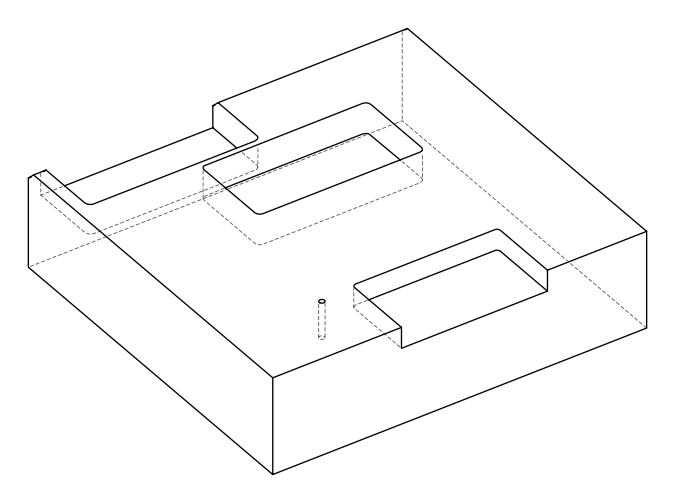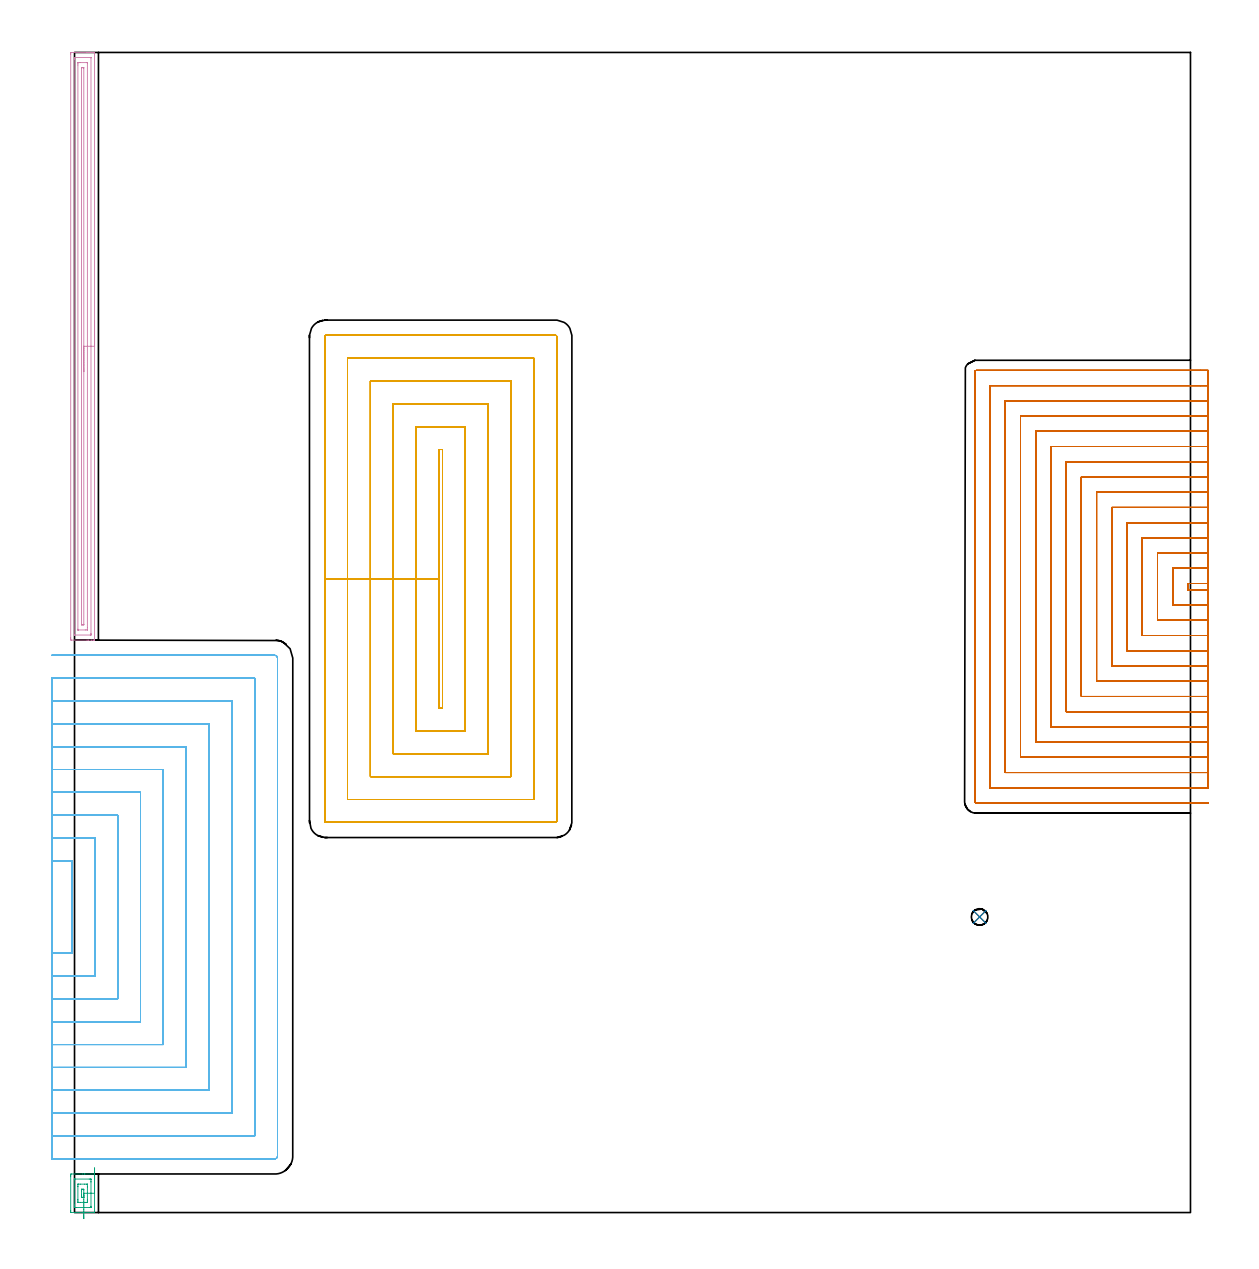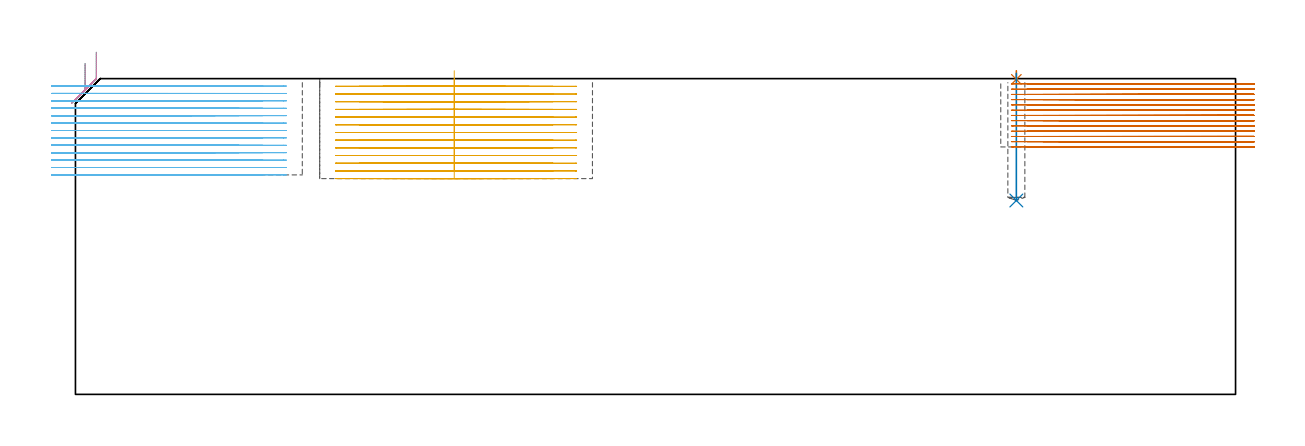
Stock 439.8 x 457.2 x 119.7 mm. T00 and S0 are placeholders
(PLAN: 7 operations, 4 tool changes, 321.8 min)
(1 SPOT_DRILL | STEP1POCKET | NXT0321_9005460120000 | 0.03 min | 1 mm3)
(2 DRILL_BLIND_HOLE_INTO_CENTER | STEP1POCKET | NXT0301_036 | 0.19 min | 1491 mm3)
(3 AREA_MILL | FG_CHAMFER_SURFACE | UGT0205_001 | 0.68 min | 921 mm3)
(4 AREA_MILL_1 | FG_CHAMFER_SURFACE_1 | UGT0205_001 | 7.6 min | 10479 mm3)
(5 MILL_RECTANGULAR_POCKET | POCKET_RECTANGULAR_STRAIGHT | NXT0201_011 | Follow Part, ap 3, ae 75% | 62.75 min | 797819 mm3)
(6 MILL_SLOT | SLOT_PARTIAL_RECTANGULAR | NXT0201_011 | Follow Part, ap 3, ae 75% | 112.37 min | 659167 mm3)
(7 MILL_SLOT_1 | SLOT_PARTIAL_RECTANGULAR_1 | NXT0201_009 | Follow Part, ap 2, ae 75% | 138.14 min | 411226 mm3)
(TOOL NXT0321_9005460120000 | NC Spot Drill, 142deg, 12mm, Carbide, Uncoated | D12 PA142 FL30 Z2)
(TOOL NXT0301_036 | Carbide Drill 6.5mm [860.1-0650-033A1-MM 2214] | D6.5 PA140 FL53 Z2)
(TOOL UGT0205_001 | Chamfer Mill 20 x 3 x 45 deg. | D20 FL50 Z2)
(TOOL NXT0201_011 | ENDMILL 12mm [2P460-1200-NA 1630] | D12 FL38 Z6)
(TOOL NXT0201_009 | ENDMILL 8mm [2P460-0800-NA 1630] | D8 FL26 Z6)
(OP 1 SPOT_DRILL)
G17 G21 G94 G90
T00 M6
G54
G17 G0 G90 X356.7 Y116.5 S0 M3
G43 Z129.7 H0
G94 G81 G98 Z119.42 F250. R122.7
G80
M5
M2
(OP 2 DRILL_BLIND_HOLE_INTO_CENTER)
G17 G21 G94 G90
T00 M6
G54
G17 G0 G90 X356.7 Y116.5 S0 M3
G43 Z129.7 H1
G94 G81 G98 Z73.5 F250. R121.7
G80
M5
M2
(OP 3 AREA_MILL)
G17 G21 G94 G90
T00 M6
G54
G17 G0 G90 X7.9 Y17.6 S1061 M3
G43 Z129.7 H0
G94 G1 Y17.562 Z128.828 F250.
Y17.448 Z127.963
Y17.259 Z127.112
Y16.997 Z126.28
Y16.663 Z125.474
Y16.26 Z124.7
Y15.792 Z123.964
Y15.26 Z123.272
Y14.671 Z122.629
Y14.028 Z122.039
Y13.336 Z121.508
Y12.6 Z121.04
Y11.826 Z120.637
Y11.02 Z120.303
Y10.188 Z120.041
Y9.336 Z119.852
Y8.472 Z119.738
Y7.6 Z119.7
Y0.07
X7.896 Y0.01 Z119.69
X7.794 Y0. Z119.592
X3.935 Z115.733
X3.2 Z114.994
X-1.166 Y0.001 Z110.63
X-1.492 Y0.01 Z110.305
X-1.498 Y0.513 Z110.302
X-1.5 Y0.853 Z110.3
Y14.14
X-1.498 Y14.687 Z110.302
X-1.491 Y15.19 Z110.305
X-1.166 Y15.2 Z110.63
X3.2 Z114.994
X3.935 Z115.733
X4.073 Z115.871
X7.795 Y15.199 Z119.593
X7.896 Y15.19 Z119.69
X7.9 Y15.13 Z119.7
Y7.6
X6.486 Z118.286
Y2.495
X6.485 Y2.285 Z118.285
X6.484 Y2.116 Z118.284
X6.481 Y2.032 Z118.281
X6.48 Y2.018 Z118.28
X6.46 Y2.01 Z118.26
X6.381 Y2.007 Z118.181
X6.099 Y2.001 Z117.899
X0.581 Z112.381
X-0.015 Y2.003 Z111.785
X-0.062 Y2.01 Z111.738
X-0.079 Y2.016 Z111.721
X-0.082 Y2.071 Z111.718
X-0.084 Y2.285 Z111.716
X-0.086 Y2.961 Z111.714
Y3.171
X-0.085 Y12.915 Z111.715
X-0.084 Y13.084 Z111.716
X-0.081 Y13.167 Z111.719
X-0.08 Y13.182 Z111.72
X-0.06 Y13.19 Z111.74
X0.019 Y13.193 Z111.819
X0.301 Y13.199 Z112.101
X5.819 Z117.619
X6.415 Y13.197 Z118.215
X6.462 Y13.19 Z118.262
X6.479 Y13.184 Z118.279
X6.481 Y13.129 Z118.281
X6.484 Y12.915 Z118.284
X6.486 Y12.239 Z118.286
Y12.029
Y7.6
X5.071 Z116.871
Y4.942
Y4.816
X5.066 Y4.057 Z116.866
X5.065 Y4.029 Z116.865
X5.054 Y4.01 Z116.854
X5. Y4.002 Z116.8
X4.946 Y4.001 Z116.746
X4.129 Y4. Z115.929
X2.383 Z114.183
X1.509 Y4.001 Z113.309
X1.454 Y4.003 Z113.254
X1.399 Y4.01 Z113.199
X1.335 Y4.023 Z113.135
X1.333 Y4.057 Z113.133
X1.33 Y4.182 Z113.13
X1.329 Y4.942 Z113.129
X1.328 Y5.07 Z113.128
Y10.258
X1.329 Y10.384 Z113.129
X1.334 Y11.143 Z113.134
X1.335 Y11.171 Z113.135
X1.346 Y11.19 Z113.146
X1.4 Y11.198 Z113.2
X1.454 Y11.199 Z113.254
X2.271 Y11.2 Z114.071
X4.017 Z115.817
X4.891 Y11.199 Z116.691
X4.946 Y11.197 Z116.746
X5.001 Y11.19 Z116.801
X5.065 Y11.177 Z116.865
X5.067 Y11.143 Z116.867
X5.07 Y11.018 Z116.87
X5.071 Y10.258 Z116.871
X5.072 Y10.13 Z116.872
X5.071 Y7.6 Z116.871
X3.657 Z115.457
Y6.714
Y6.251
X3.655 Y6.096 Z115.455
X3.653 Y6.04 Z115.453
X3.651 Y6.015 Z115.451
X3.638 Y6.01 Z115.438
X3.552 Y6.007 Z115.352
X3.2 Y6.002 Z115.
X3.029 Z114.829
X2.83 Y6.01 Z114.63
X2.749 Y6.021 Z114.549
X2.748 Y6.065 Z114.548
X2.745 Y6.29 Z114.545
X2.743 Y6.714 Z114.543
Y7.178
Y8.486
Y8.949
X2.745 Y9.104 Z114.545
X2.747 Y9.16 Z114.547
X2.749 Y9.185 Z114.549
X2.761 Y9.19 Z114.561
X2.848 Y9.193 Z114.648
X3.2 Y9.198 Z115.
X3.371 Z115.171
X3.569 Y9.19 Z115.369
X3.651 Y9.179 Z115.451
X3.652 Y9.135 Z115.452
X3.655 Y8.91 Z115.455
X3.657 Y7.6 Z115.457
Y6.728 Z115.495
Y5.864 Z115.609
Y5.012 Z115.798
Y4.18 Z116.06
Y3.374 Z116.394
Y2.6 Z116.797
Y1.864 Z117.266
Y1.172 Z117.797
Y0.529 Z118.386
Y-0.06 Z119.029
Y-0.592 Z119.721
Y-1.06 Z120.457
Y-1.463 Z121.231
Y-1.797 Z122.037
Y-2.059 Z122.869
Y-2.248 Z123.721
Y-2.362 Z124.586
Y-2.4 Z125.457
G0 Z129.7
M5
M2
(OP 4 AREA_MILL_1)
G17 G21 G94 G90
T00 M6
G54
G17 G0 G90 X7.9 Y351.4 S1061 M3
G43 Z129.7 H0
G94 G1 Y351.362 Z128.828 F250.
Y351.248 Z127.963
Y351.059 Z127.112
Y350.797 Z126.28
Y350.463 Z125.474
Y350.06 Z124.7
Y349.591 Z123.964
Y349.06 Z123.272
Y348.471 Z122.629
Y347.828 Z122.039
Y347.136 Z121.508
Y346.4 Z121.04
Y345.626 Z120.637
Y344.82 Z120.303
Y343.988 Z120.041
Y343.136 Z119.852
Y342.272 Z119.738
Y341.4 Z119.7
Y225.766
X7.897 Y225.61 Z119.688
X7.777 Y225.602 Z119.569
X7.652 Y225.6 Z119.451
X7.34 Z119.14
X6.692 Z118.487
X5.495 Z117.292
X4.946 Z116.74
X-1.165 Y225.601 Z110.632
X-1.493 Y225.61 Z110.304
X-1.498 Y225.872 Z110.301
X-1.5 Y226.212 Z110.3
Y226.554
Y456.588
X-1.498 Y456.928 Z110.301
X-1.493 Y457.19 Z110.304
X-1.165 Y457.2 Z110.632
X4.946 Z116.74
X5.495 Z117.292
X5.819 Z117.615
X6.369 Z118.164
X6.692 Z118.487
X7.34 Z119.14
X7.652 Z119.451
X7.777 Y457.198 Z119.569
X7.897 Y457.19 Z119.688
X7.9 Y457.034 Z119.7
Y341.4
X6.486 Z118.286
X6.485 Y228.21 Z118.285
X6.484 Y227.998 Z118.284
X6.48 Y227.658 Z118.28
X6.479 Y227.619 Z118.279
X6.472 Y227.61 Z118.272
X6.442 Y227.607 Z118.242
X6.338 Y227.602 Z118.138
X6.208 Y227.6 Z118.008
X0.096 Z111.896
X-0.042 Y227.603 Z111.758
X-0.07 Y227.606 Z111.73
X-0.078 Y227.61 Z111.722
X-0.081 Y227.617 Z111.719
X-0.084 Y227.65 Z111.716
X-0.085 Y227.786 Z111.715
X-0.086 Y454.59 Z111.714
X-0.084 Y454.802 Z111.716
X-0.08 Y455.142 Z111.72
X-0.079 Y455.181 Z111.721
X-0.072 Y455.19 Z111.728
X-0.042 Y455.193 Z111.758
X0.062 Y455.198 Z111.862
X0.192 Y455.2 Z111.992
X6.304 Z118.104
X6.442 Y455.197 Z118.242
X6.47 Y455.194 Z118.27
X6.478 Y455.19 Z118.278
X6.481 Y455.182 Z118.281
X6.483 Y455.15 Z118.283
X6.485 Y455.014 Z118.285
X6.486 Y341.4 Z118.286
X5.072 Z116.872
X5.071 Y230.549 Z116.871
X5.069 Y229.784 Z116.869
X5.067 Y229.66 Z116.867
X5.065 Y229.621 Z116.865
X5.035 Y229.61 Z116.835
X4.946 Y229.608 Z116.746
X4.252 Y229.6 Z116.052
X1.454 Y229.601 Z113.254
X1.394 Y229.602 Z113.194
X1.347 Y229.607 Z113.147
X1.337 Y229.61 Z113.137
X1.334 Y229.621 Z113.134
X1.331 Y229.656 Z113.131
X1.329 Y229.784 Z113.129
Y229.912
Y452.251
X1.331 Y453.016 Z113.131
X1.333 Y453.14 Z113.133
X1.335 Y453.179 Z113.135
X1.365 Y453.19 Z113.165
X1.454 Y453.192 Z113.254
X2.148 Y453.2 Z113.948
X4.946 Y453.199 Z116.746
X5.006 Y453.198 Z116.806
X5.053 Y453.193 Z116.853
X5.063 Y453.19 Z116.863
X5.066 Y453.179 Z116.866
X5.069 Y453.144 Z116.869
X5.071 Y453.016 Z116.871
Y452.888
X5.072 Y341.4 Z116.872
X3.657 Z115.457
Y231.839
X3.655 Y231.714 Z115.455
X3.65 Y231.634 Z115.45
X3.643 Y231.609 Z115.443
X3.621 Y231.607 Z115.421
X3.2 Y231.6 Z115.
X3.17 Z114.97
X2.787 Y231.61 Z114.587
X2.749 Y231.613 Z114.549
X2.746 Y231.643 Z114.546
X2.743 Y231.689 Z114.543
Y450.961
X2.745 Y451.086 Z114.545
X2.75 Y451.166 Z114.55
X2.757 Y451.191 Z114.557
X2.779 Y451.193 Z114.579
X3.2 Y451.2 Z115.
X3.23 Z115.03
X3.613 Y451.19 Z115.413
X3.651 Y451.187 Z115.451
X3.654 Y451.157 Z115.454
X3.657 Y451.111 Z115.457
Y341.4
Y340.528 Z115.495
Y339.663 Z115.609
Y338.812 Z115.798
Y337.98 Z116.06
Y337.174 Z116.394
Y336.4 Z116.797
Y335.664 Z117.266
Y334.972 Z117.797
Y334.329 Z118.386
Y333.74 Z119.029
Y333.208 Z119.722
Y332.74 Z120.457
Y332.337 Z121.231
Y332.003 Z122.037
Y331.741 Z122.869
Y331.552 Z123.721
Y331.438 Z124.586
Y331.4 Z125.457
G0 Z129.7
M5
M2
(OP 5 MILL_RECTANGULAR_POCKET)
G17 G21 G94 G90
T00 M6
G54
G17 G0 G90 X143.6 Y271.826 S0 M3
G43 Z129.7 H1
Z122.7
G94 G1 Y249.75 Z116.785 F250.
Y198.8 F500.
X145.
Y300.7
X143.6
Y249.75
X134.6
Y189.8
X154.
Y309.7
X134.6
Y249.75
X125.6
Y180.8
X163.
Y318.7
X125.6
Y249.75
X116.6
Y171.8
X172.
Y327.7
X116.6
Y249.75
X107.6
Y162.8
X181.
Y336.7
X107.6
Y249.75
X98.6
Y154.1
G3 X98.9 Y153.8 R0.3
G1 X189.7
G3 X190. Y154.1 R0.3
G1 Y345.4
G3 X189.7 Y345.7 R0.3
G1 X98.9
G3 X98.6 Y345.4 R0.3
G1 Y249.75
Y248.75
G0 X143.6 Y271.826 Z119.785
G1 Y249.75 Z113.869 F250.
Y198.8 F500.
X145.
Y300.7
X143.6
Y249.75
X134.6
Y189.8
X154.
Y309.7
X134.6
Y249.75
X125.6
Y180.8
X163.
Y318.7
X125.6
Y249.75
X116.6
Y171.8
X172.
Y327.7
X116.6
Y249.75
X107.6
Y162.8
X181.
Y336.7
X107.6
Y249.75
X98.6
Y154.1
G3 X98.9 Y153.8 R0.3
G1 X189.7
G3 X190. Y154.1 R0.3
G1 Y345.4
G3 X189.7 Y345.7 R0.3
G1 X98.9
G3 X98.6 Y345.4 R0.3
G1 Y249.75
Y248.75
G0 X143.6 Y271.826 Z116.869
G1 Y249.75 Z110.954 F250.
Y198.8 F500.
X145.
Y300.7
X143.6
Y249.75
X134.6
Y189.8
X154.
Y309.7
X134.6
Y249.75
X125.6
Y180.8
X163.
Y318.7
X125.6
Y249.75
X116.6
Y171.8
X172.
Y327.7
X116.6
Y249.75
X107.6
Y162.8
X181.
Y336.7
X107.6
Y249.75
X98.6
Y154.1
G3 X98.9 Y153.8 R0.3
G1 X189.7
G3 X190. Y154.1 R0.3
G1 Y345.4
G3 X189.7 Y345.7 R0.3
G1 X98.9
G3 X98.6 Y345.4 R0.3
G1 Y249.75
Y248.75
G0 X143.6 Y271.826 Z113.954
G1 Y249.75 Z108.038 F250.
Y198.8 F500.
X145.
Y300.7
X143.6
Y249.75
X134.6
Y189.8
X154.
Y309.7
X134.6
Y249.75
X125.6
Y180.8
X163.
Y318.7
X125.6
Y249.75
X116.6
Y171.8
X172.
Y327.7
X116.6
Y249.75
X107.6
Y162.8
X181.
Y336.7
X107.6
Y249.75
X98.6
Y154.1
G3 X98.9 Y153.8 R0.3
G1 X189.7
G3 X190. Y154.1 R0.3
G1 Y345.4
G3 X189.7 Y345.7 R0.3
G1 X98.9
G3 X98.6 Y345.4 R0.3
G1 Y249.75
Y248.75
G0 X143.6 Y271.826 Z111.038
G1 Y249.75 Z105.123 F250.
Y198.8 F500.
X145.
Y300.7
X143.6
Y249.75
X134.6
Y189.8
X154.
Y309.7
X134.6
Y249.75
X125.6
Y180.8
X163.
Y318.7
X125.6
Y249.75
X116.6
Y171.8
X172.
Y327.7
X116.6
Y249.75
X107.6
Y162.8
X181.
Y336.7
X107.6
Y249.75
X98.6
Y154.1
G3 X98.9 Y153.8 R0.3
G1 X189.7
G3 X190. Y154.1 R0.3
G1 Y345.4
G3 X189.7 Y345.7 R0.3
G1 X98.9
G3 X98.6 Y345.4 R0.3
G1 Y249.75
Y248.75
G0 X143.6 Y271.826 Z108.123
G1 Y249.75 Z102.208 F250.
Y198.8 F500.
X145.
Y300.7
X143.6
Y249.75
X134.6
Y189.8
X154.
Y309.7
X134.6
Y249.75
X125.6
Y180.8
X163.
Y318.7
X125.6
Y249.75
X116.6
Y171.8
X172.
Y327.7
X116.6
Y249.75
X107.6
Y162.8
X181.
Y336.7
X107.6
Y249.75
X98.6
Y154.1
G3 X98.9 Y153.8 R0.3
G1 X189.7
G3 X190. Y154.1 R0.3
G1 Y345.4
G3 X189.7 Y345.7 R0.3
G1 X98.9
G3 X98.6 Y345.4 R0.3
G1 Y249.75
Y248.75
G0 X143.6 Y271.826 Z105.208
G1 Y249.75 Z99.292 F250.
Y198.8 F500.
X145.
Y300.7
X143.6
Y249.75
X134.6
Y189.8
X154.
Y309.7
X134.6
Y249.75
X125.6
Y180.8
X163.
Y318.7
X125.6
Y249.75
X116.6
Y171.8
X172.
Y327.7
X116.6
Y249.75
X107.6
Y162.8
X181.
Y336.7
X107.6
Y249.75
X98.6
Y154.1
G3 X98.9 Y153.8 R0.3
G1 X189.7
G3 X190. Y154.1 R0.3
G1 Y345.4
G3 X189.7 Y345.7 R0.3
G1 X98.9
G3 X98.6 Y345.4 R0.3
G1 Y249.75
Y248.75
G0 X143.6 Y271.826 Z102.292
G1 Y249.75 Z96.377 F250.
Y198.8 F500.
X145.
Y300.7
X143.6
Y249.75
X134.6
Y189.8
X154.
Y309.7
X134.6
Y249.75
X125.6
Y180.8
X163.
Y318.7
X125.6
Y249.75
X116.6
Y171.8
X172.
Y327.7
X116.6
Y249.75
X107.6
Y162.8
X181.
Y336.7
X107.6
Y249.75
X98.6
Y154.1
G3 X98.9 Y153.8 R0.3
G1 X189.7
G3 X190. Y154.1 R0.3
G1 Y345.4
G3 X189.7 Y345.7 R0.3
G1 X98.9
G3 X98.6 Y345.4 R0.3
G1 Y249.75
Y248.75
G0 X143.6 Y271.826 Z99.377
G1 Y249.75 Z93.462 F250.
Y198.8 F500.
X145.
Y300.7
X143.6
Y249.75
X134.6
Y189.8
X154.
Y309.7
X134.6
Y249.75
X125.6
Y180.8
X163.
Y318.7
X125.6
Y249.75
X116.6
Y171.8
X172.
Y327.7
X116.6
Y249.75
X107.6
Y162.8
X181.
Y336.7
X107.6
Y249.75
X98.6
Y154.1
G3 X98.9 Y153.8 R0.3
G1 X189.7
G3 X190. Y154.1 R0.3
G1 Y345.4
G3 X189.7 Y345.7 R0.3
G1 X98.9
G3 X98.6 Y345.4 R0.3
G1 Y249.75
Y248.75
G0 X143.6 Y271.826 Z96.462
G1 Y249.75 Z90.546 F250.
Y198.8 F500.
X145.
Y300.7
X143.6
Y249.75
X134.6
Y189.8
X154.
Y309.7
X134.6
Y249.75
X125.6
Y180.8
X163.
Y318.7
X125.6
Y249.75
X116.6
Y171.8
X172.
Y327.7
X116.6
Y249.75
X107.6
Y162.8
X181.
Y336.7
X107.6
Y249.75
X98.6
Y154.1
G3 X98.9 Y153.8 R0.3
G1 X189.7
G3 X190. Y154.1 R0.3
G1 Y345.4
G3 X189.7 Y345.7 R0.3
G1 X98.9
G3 X98.6 Y345.4 R0.3
G1 Y249.75
Y248.75
G0 X143.6 Y271.826 Z93.546
G1 Y249.75 Z87.631 F250.
Y198.8 F500.
X145.
Y300.7
X143.6
Y249.75
X134.6
Y189.8
X154.
Y309.7
X134.6
Y249.75
X125.6
Y180.8
X163.
Y318.7
X125.6
Y249.75
X116.6
Y171.8
X172.
Y327.7
X116.6
Y249.75
X107.6
Y162.8
X181.
Y336.7
X107.6
Y249.75
X98.6
Y154.1
G3 X98.9 Y153.8 R0.3
G1 X189.7
G3 X190. Y154.1 R0.3
G1 Y345.4
G3 X189.7 Y345.7 R0.3
G1 X98.9
G3 X98.6 Y345.4 R0.3
G1 Y249.75
Y248.75
G0 X143.6 Y271.826 Z90.631
G1 Y249.75 Z84.715 F250.
Y198.8 F500.
X145.
Y300.7
X143.6
Y249.75
X134.6
Y189.8
X154.
Y309.7
X134.6
Y249.75
X125.6
Y180.8
X163.
Y318.7
X125.6
Y249.75
X116.6
Y171.8
X172.
Y327.7
X116.6
Y249.75
X107.6
Y162.8
X181.
Y336.7
X107.6
Y249.75
X98.6
Y154.1
G3 X98.9 Y153.8 R0.3
G1 X189.7
G3 X190. Y154.1 R0.3
G1 Y345.4
G3 X189.7 Y345.7 R0.3
G1 X98.9
G3 X98.6 Y345.4 R0.3
G1 Y249.75
Y248.75
G0 X143.6 Y271.826 Z87.715
G1 Y249.75 Z81.8 F250.
Y198.8 F500.
X145.
Y300.7
X143.6
Y249.75
X134.6
Y189.8
X154.
Y309.7
X134.6
Y249.75
X125.6
Y180.8
X163.
Y318.7
X125.6
Y249.75
X116.6
Y171.8
X172.
Y327.7
X116.6
Y249.75
X107.6
Y162.8
X181.
Y336.7
X107.6
Y249.75
X98.6
Y154.1
G3 X98.9 Y153.8 R0.3
G1 X189.7
G3 X190. Y154.1 R0.3
G1 Y345.4
G3 X189.7 Y345.7 R0.3
G1 X98.9
G3 X98.6 Y345.4 R0.3
G1 Y249.75
Y248.75
G0 Z129.7
M5
M2
(OP 6 MILL_SLOT)
G17 G21 G94 G90
T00 M6
G54
G17 G0 G90 X-9. Y102.187 S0 M3
G43 Z129.7 H1
Z116.892
G94 G1 X-6. Y102.199 F250.
X-5.664 Y102.2 F500.
X-1.
Y138.6
X-5.669
X-6. Y138.601
X-9. Y138.613 F250.
Y93.185
X-6. Y93.199
X-5.664 Y93.2 F500.
X8.
Y147.6
X-5.669
X-6. Y147.601
X-9. Y147.615 F250.
Y84.183
X-6. Y84.199
X-5.664 Y84.2 F500.
X17.
Y156.6
X-5.669
X-6. Y156.601
X-9. Y156.617 F250.
Y75.18
X-6. Y75.199
G2 X-5.664 Y75.2 R54. F500.
G1 X26.
Y165.6
X-5.669
G2 X-6. Y165.601 R54.
G1 X-9. Y165.619 F250.
Y66.176
X-6. Y66.199
G2 X-5.664 Y66.2 R45. F500.
G1 X35.
Y174.6
X-5.669
G2 X-6. Y174.601 R45.
G1 X-9. Y174.623 F250.
Y57.17
X-6. Y57.198
G2 X-5.664 Y57.2 R36. F500.
G1 X44.
Y183.6
X-5.669
G2 X-6. Y183.602 R36.
G1 X-9. Y183.629 F250.
Y48.161
X-6. Y48.198
G2 X-5.664 Y48.2 R27. F500.
G1 X53.
Y192.6
X-5.669
G2 X-6. Y192.602 R27.
G1 X-9. Y192.639 F250.
X-8.999 Y39.141
X-6. Y39.197
G2 X-5.664 Y39.2 R18. F500.
G1 X62.
Y201.6
X-5.669
G2 X-6. Y201.603 R18.
G1 X-9. Y201.658 F250.
X-8.998 Y30.082
X-6. Y30.194
G2 X-5.664 Y30.2 R9. F500.
G1 X71.
Y210.6
X-5.669
G2 X-6. Y210.606 R9.
G1 X-8.998 Y210.717 F250.
X-8.664 Y21.2
X-5.664
X78.9 F500.
G3 X80. Y22.3 R1.1
G1 Y218.5
G3 X78.9 Y219.6 R1.1
G1 X-5.669
X-8.669 F250.
G0 X-9. Y102.2 Z114.085
G1 X-6.
X-1. F500.
Y138.6
X-6.
X-9. F250.
Y93.2
X-6.
X8. F500.
Y147.6
X-6.
X-9. F250.
Y84.2
X-6.
X17. F500.
Y156.6
X-6.
X-9. F250.
Y75.2
X-6.
X26. F500.
Y165.6
X-6.
X-9. F250.
Y66.2
X-6.
X35. F500.
Y174.6
X-6.
X-9. F250.
Y57.2
X-6.
X44. F500.
Y183.6
X-6.
X-9. F250.
Y48.2
X-6.
X53. F500.
Y192.6
X-6.
X-9. F250.
Y39.2
X-6.
X62. F500.
Y201.6
X-6.
X-9. F250.
Y30.2
X-6.
X71. F500.
Y210.6
X-6.
X-9. F250.
Y21.2
X-6.
X78.9 F500.
G3 X80. Y22.3 R1.1
G1 Y218.5
G3 X78.9 Y219.6 R1.1
G1 X-6.
X-9. F250.
G0 Y102.2 Z111.277
G1 X-6.
X-1. F500.
Y138.6
X-6.
X-9. F250.
Y93.2
X-6.
X8. F500.
Y147.6
X-6.
X-9. F250.
Y84.2
X-6.
X17. F500.
Y156.6
X-6.
X-9. F250.
Y75.2
X-6.
X26. F500.
Y165.6
X-6.
X-9. F250.
Y66.2
X-6.
X35. F500.
Y174.6
X-6.
X-9. F250.
Y57.2
X-6.
X44. F500.
Y183.6
X-6.
X-9. F250.
Y48.2
X-6.
X53. F500.
Y192.6
X-6.
X-9. F250.
Y39.2
X-6.
X62. F500.
Y201.6
X-6.
X-9. F250.
Y30.2
X-6.
X71. F500.
Y210.6
X-6.
X-9. F250.
Y21.2
X-6.
X78.9 F500.
G3 X80. Y22.3 R1.1
G1 Y218.5
G3 X78.9 Y219.6 R1.1
G1 X-6.
X-9. F250.
G0 Y102.2 Z108.469
G1 X-6.
X-1. F500.
Y138.6
X-6.
X-9. F250.
Y93.2
X-6.
X8. F500.
Y147.6
X-6.
X-9. F250.
Y84.2
X-6.
X17. F500.
Y156.6
X-6.
X-9. F250.
Y75.2
X-6.
X26. F500.
Y165.6
X-6.
X-9. F250.
Y66.2
X-6.
X35. F500.
Y174.6
X-6.
X-9. F250.
Y57.2
X-6.
X44. F500.
Y183.6
X-6.
X-9. F250.
Y48.2
X-6.
X53. F500.
Y192.6
X-6.
X-9. F250.
Y39.2
X-6.
X62. F500.
Y201.6
X-6.
X-9. F250.
Y30.2
X-6.
X71. F500.
Y210.6
X-6.
X-9. F250.
Y21.2
X-6.
X78.9 F500.
G3 X80. Y22.3 R1.1
G1 Y218.5
G3 X78.9 Y219.6 R1.1
G1 X-6.
X-9. F250.
G0 Y102.2 Z105.661
G1 X-6.
X-1. F500.
Y138.6
X-6.
X-9. F250.
Y93.2
X-6.
X8. F500.
Y147.6
X-6.
X-9. F250.
Y84.2
X-6.
X17. F500.
Y156.6
X-6.
X-9. F250.
Y75.2
X-6.
X26. F500.
Y165.6
X-6.
X-9. F250.
Y66.2
X-6.
X35. F500.
Y174.6
X-6.
X-9. F250.
Y57.2
X-6.
X44. F500.
Y183.6
X-6.
X-9. F250.
Y48.2
X-6.
X53. F500.
Y192.6
X-6.
X-9. F250.
Y39.2
X-6.
X62. F500.
Y201.6
X-6.
X-9. F250.
Y30.2
X-6.
X71. F500.
Y210.6
X-6.
X-9. F250.
Y21.2
X-6.
X78.9 F500.
G3 X80. Y22.3 R1.1
G1 Y218.5
G3 X78.9 Y219.6 R1.1
G1 X-6.
X-9. F250.
G0 Y102.2 Z102.854
G1 X-6.
X-1. F500.
Y138.6
X-6.
X-9. F250.
Y93.2
X-6.
X8. F500.
Y147.6
X-6.
X-9. F250.
Y84.2
X-6.
X17. F500.
Y156.6
X-6.
X-9. F250.
Y75.2
X-6.
X26. F500.
Y165.6
X-6.
X-9. F250.
Y66.2
X-6.
X35. F500.
Y174.6
X-6.
X-9. F250.
Y57.2
X-6.
X44. F500.
Y183.6
X-6.
X-9. F250.
Y48.2
X-6.
X53. F500.
Y192.6
X-6.
X-9. F250.
Y39.2
X-6.
X62. F500.
Y201.6
X-6.
X-9. F250.
Y30.2
X-6.
X71. F500.
Y210.6
X-6.
X-9. F250.
Y21.2
X-6.
X78.9 F500.
G3 X80. Y22.3 R1.1
G1 Y218.5
G3 X78.9 Y219.6 R1.1
G1 X-6.
X-9. F250.
G0 Y102.2 Z100.046
G1 X-6.
X-1. F500.
Y138.6
X-6.
X-9. F250.
Y93.2
X-6.
X8. F500.
Y147.6
X-6.
X-9. F250.
Y84.2
X-6.
X17. F500.
Y156.6
X-6.
X-9. F250.
Y75.2
X-6.
X26. F500.
Y165.6
X-6.
X-9. F250.
Y66.2
X-6.
X35. F500.
Y174.6
X-6.
X-9. F250.
Y57.2
X-6.
X44. F500.
Y183.6
X-6.
X-9. F250.
Y48.2
X-6.
X53. F500.
Y192.6
X-6.
X-9. F250.
Y39.2
X-6.
X62. F500.
Y201.6
X-6.
X-9. F250.
Y30.2
X-6.
X71. F500.
Y210.6
X-6.
X-9. F250.
Y21.2
X-6.
X78.9 F500.
G3 X80. Y22.3 R1.1
G1 Y218.5
G3 X78.9 Y219.6 R1.1
G1 X-6.
X-9. F250.
G0 Y102.2 Z97.238
G1 X-6.
X-1. F500.
Y138.6
X-6.
X-9. F250.
Y93.2
X-6.
X8. F500.
Y147.6
X-6.
X-9. F250.
Y84.2
X-6.
X17. F500.
Y156.6
X-6.
X-9. F250.
Y75.2
X-6.
X26. F500.
Y165.6
X-6.
X-9. F250.
Y66.2
X-6.
X35. F500.
Y174.6
X-6.
X-9. F250.
Y57.2
X-6.
X44. F500.
Y183.6
X-6.
X-9. F250.
Y48.2
X-6.
X53. F500.
Y192.6
X-6.
X-9. F250.
Y39.2
X-6.
X62. F500.
Y201.6
X-6.
X-9. F250.
Y30.2
X-6.
X71. F500.
Y210.6
X-6.
X-9. F250.
Y21.2
X-6.
X78.9 F500.
G3 X80. Y22.3 R1.1
G1 Y218.5
G3 X78.9 Y219.6 R1.1
G1 X-6.
X-9. F250.
G0 Y102.2 Z94.431
G1 X-6.
X-1. F500.
Y138.6
X-6.
X-9. F250.
Y93.2
X-6.
X8. F500.
Y147.6
X-6.
X-9. F250.
Y84.2
X-6.
X17. F500.
Y156.6
X-6.
X-9. F250.
Y75.2
X-6.
X26. F500.
Y165.6
X-6.
X-9. F250.
Y66.2
X-6.
X35. F500.
Y174.6
X-6.
X-9. F250.
Y57.2
X-6.
X44. F500.
Y183.6
X-6.
X-9. F250.
Y48.2
X-6.
X53. F500.
Y192.6
X-6.
X-9. F250.
Y39.2
X-6.
X62. F500.
Y201.6
X-6.
X-9. F250.
Y30.2
X-6.
X71. F500.
Y210.6
X-6.
X-9. F250.
Y21.2
X-6.
X78.9 F500.
G3 X80. Y22.3 R1.1
G1 Y218.5
G3 X78.9 Y219.6 R1.1
G1 X-6.
X-9. F250.
G0 Y102.2 Z91.623
G1 X-6.
X-1. F500.
Y138.6
X-6.
X-9. F250.
Y93.2
X-6.
X8. F500.
Y147.6
X-6.
X-9. F250.
Y84.2
X-6.
X17. F500.
Y156.6
X-6.
X-9. F250.
Y75.2
X-6.
X26. F500.
Y165.6
X-6.
X-9. F250.
Y66.2
X-6.
X35. F500.
Y174.6
X-6.
X-9. F250.
Y57.2
X-6.
X44. F500.
Y183.6
X-6.
X-9. F250.
Y48.2
X-6.
X53. F500.
Y192.6
X-6.
X-9. F250.
Y39.2
X-6.
X62. F500.
Y201.6
X-6.
X-9. F250.
Y30.2
X-6.
X71. F500.
Y210.6
X-6.
X-9. F250.
Y21.2
X-6.
X78.9 F500.
G3 X80. Y22.3 R1.1
G1 Y218.5
G3 X78.9 Y219.6 R1.1
G1 X-6.
X-9. F250.
G0 Y102.2 Z88.815
G1 X-6.
X-1. F500.
Y138.6
X-6.
X-9. F250.
Y93.2
X-6.
X8. F500.
Y147.6
X-6.
X-9. F250.
Y84.2
X-6.
X17. F500.
Y156.6
X-6.
X-9. F250.
Y75.2
X-6.
X26. F500.
Y165.6
X-6.
X-9. F250.
Y66.2
X-6.
X35. F500.
Y174.6
X-6.
X-9. F250.
Y57.2
X-6.
X44. F500.
Y183.6
X-6.
X-9. F250.
Y48.2
X-6.
X53. F500.
Y192.6
X-6.
X-9. F250.
Y39.2
X-6.
X62. F500.
Y201.6
X-6.
X-9. F250.
Y30.2
X-6.
X71. F500.
Y210.6
X-6.
X-9. F250.
Y21.2
X-6.
X78.9 F500.
G3 X80. Y22.3 R1.1
G1 Y218.5
G3 X78.9 Y219.6 R1.1
G1 X-6.
X-9. F250.
G0 Y102.2 Z86.008
G1 X-6.
X-1. F500.
Y138.6
X-6.
X-9. F250.
Y93.2
X-6.
X8. F500.
Y147.6
X-6.
X-9. F250.
Y84.2
X-6.
X17. F500.
Y156.6
X-6.
X-9. F250.
Y75.2
X-6.
X26. F500.
Y165.6
X-6.
X-9. F250.
Y66.2
X-6.
X35. F500.
Y174.6
X-6.
X-9. F250.
Y57.2
X-6.
X44. F500.
Y183.6
X-6.
X-9. F250.
Y48.2
X-6.
X53. F500.
Y192.6
X-6.
X-9. F250.
Y39.2
X-6.
X62. F500.
Y201.6
X-6.
X-9. F250.
Y30.2
X-6.
X71. F500.
Y210.6
X-6.
X-9. F250.
Y21.2
X-6.
X78.9 F500.
G3 X80. Y22.3 R1.1
G1 Y218.5
G3 X78.9 Y219.6 R1.1
G1 X-6.
X-9. F250.
G0 Y102.2 Z83.2
G1 X-6.
X-1. F500.
Y138.6
X-6.
X-9. F250.
Y93.2
X-6.
X8. F500.
Y147.6
X-6.
X-9. F250.
Y84.2
X-6.
X17. F500.
Y156.6
X-6.
X-9. F250.
Y75.2
X-6.
X26. F500.
Y165.6
X-6.
X-9. F250.
Y66.2
X-6.
X35. F500.
Y174.6
X-6.
X-9. F250.
Y57.2
X-6.
X44. F500.
Y183.6
X-6.
X-9. F250.
Y48.2
X-6.
X53. F500.
Y192.6
X-6.
X-9. F250.
Y39.2
X-6.
X62. F500.
Y201.6
X-6.
X-9. F250.
Y30.2
X-6.
X71. F500.
Y210.6
X-6.
X-9. F250.
Y21.2
X-6.
X78.9 F500.
G3 X80. Y22.3 R1.1
G1 Y218.5
G3 X78.9 Y219.6 R1.1
G1 X-6.
X-9. F250.
G0 Z129.7
M5
M2
(OP 7 MILL_SLOT_1)
G17 G21 G94 G90
T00 M6
G54
G17 G0 G90 X446.8 Y247.9 S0 M3
G43 Z129.7 H1
Z117.708
G94 G1 X443.8 F250.
X438.8 F500.
Y245.4
X443.8
X446.8 F250.
Y253.9
X443.8
X432.8 F500.
Y239.4
X443.8
X446.8 F250.
Y259.9
X443.8
X426.8 F500.
Y233.4
X443.8
X446.8 F250.
Y265.9
X443.8
X420.8 F500.
Y227.4
X443.8
X446.8 F250.
Y271.9
X443.8
X414.8 F500.
Y221.4
X443.8
X446.8 F250.
Y277.9
X443.8
X408.8 F500.
Y215.4
X443.8
X446.8 F250.
Y283.9
X443.8
X402.8 F500.
Y209.4
X443.8
X446.8 F250.
Y289.9
X443.8
X396.8 F500.
Y203.4
X443.8
X446.8 F250.
Y295.9
X443.8
X390.8 F500.
Y197.4
X443.8
X446.8 F250.
Y301.9
X443.8
X384.8 F500.
Y191.4
X443.8
X446.8 F250.
Y307.9
X443.8
X378.8 F500.
Y185.4
X443.8
X446.8 F250.
Y313.9
X443.8
X372.8 F500.
Y179.4
X443.8
X446.8 F250.
Y319.9
X443.8
X366.8 F500.
Y173.4
X443.8
X446.8 F250.
Y325.9
X443.8
X360.8 F500.
Y167.4
X443.8
X446.8 F250.
Y331.9
X443.8
X355.4 F500.
G3 X354.8 Y331.3 R0.6
G1 Y162.
G3 X355.4 Y161.4 R0.6
G1 X443.8
X446.8 F250.
G0 Y247.9 Z115.715
G1 X443.8
X438.8 F500.
Y245.4
X443.8
X446.8 F250.
Y253.9
X443.8
X432.8 F500.
Y239.4
X443.8
X446.8 F250.
Y259.9
X443.8
X426.8 F500.
Y233.4
X443.8
X446.8 F250.
Y265.9
X443.8
X420.8 F500.
Y227.4
X443.8
X446.8 F250.
Y271.9
X443.8
X414.8 F500.
Y221.4
X443.8
X446.8 F250.
Y277.9
X443.8
X408.8 F500.
Y215.4
X443.8
X446.8 F250.
Y283.9
X443.8
X402.8 F500.
Y209.4
X443.8
X446.8 F250.
Y289.9
X443.8
X396.8 F500.
Y203.4
X443.8
X446.8 F250.
Y295.9
X443.8
X390.8 F500.
Y197.4
X443.8
X446.8 F250.
Y301.9
X443.8
X384.8 F500.
Y191.4
X443.8
X446.8 F250.
Y307.9
X443.8
X378.8 F500.
Y185.4
X443.8
X446.8 F250.
Y313.9
X443.8
X372.8 F500.
Y179.4
X443.8
X446.8 F250.
Y319.9
X443.8
X366.8 F500.
Y173.4
X443.8
X446.8 F250.
Y325.9
X443.8
X360.8 F500.
Y167.4
X443.8
X446.8 F250.
Y331.9
X443.8
X355.4 F500.
G3 X354.8 Y331.3 R0.6
G1 Y162.
G3 X355.4 Y161.4 R0.6
G1 X443.8
X446.8 F250.
G0 Y247.9 Z113.723
G1 X443.8
X438.8 F500.
Y245.4
X443.8
X446.8 F250.
Y253.9
X443.8
X432.8 F500.
Y239.4
X443.8
X446.8 F250.
Y259.9
X443.8
X426.8 F500.
Y233.4
X443.8
X446.8 F250.
Y265.9
X443.8
X420.8 F500.
Y227.4
X443.8
X446.8 F250.
Y271.9
X443.8
X414.8 F500.
Y221.4
X443.8
X446.8 F250.
Y277.9
X443.8
X408.8 F500.
Y215.4
X443.8
X446.8 F250.
Y283.9
X443.8
X402.8 F500.
Y209.4
X443.8
X446.8 F250.
Y289.9
X443.8
X396.8 F500.
Y203.4
X443.8
X446.8 F250.
Y295.9
X443.8
X390.8 F500.
Y197.4
X443.8
X446.8 F250.
Y301.9
X443.8
X384.8 F500.
Y191.4
X443.8
X446.8 F250.
Y307.9
X443.8
X378.8 F500.
Y185.4
X443.8
X446.8 F250.
Y313.9
X443.8
X372.8 F500.
Y179.4
X443.8
X446.8 F250.
Y319.9
X443.8
X366.8 F500.
Y173.4
X443.8
X446.8 F250.
Y325.9
X443.8
X360.8 F500.
Y167.4
X443.8
X446.8 F250.
Y331.9
X443.8
X355.4 F500.
G3 X354.8 Y331.3 R0.6
G1 Y162.
G3 X355.4 Y161.4 R0.6
G1 X443.8
X446.8 F250.
G0 Y247.9 Z111.731
G1 X443.8
X438.8 F500.
Y245.4
X443.8
X446.8 F250.
Y253.9
X443.8
X432.8 F500.
Y239.4
X443.8
X446.8 F250.
Y259.9
X443.8
X426.8 F500.
Y233.4
X443.8
X446.8 F250.
Y265.9
X443.8
X420.8 F500.
Y227.4
X443.8
X446.8 F250.
Y271.9
X443.8
X414.8 F500.
Y221.4
X443.8
X446.8 F250.
Y277.9
X443.8
X408.8 F500.
Y215.4
X443.8
X446.8 F250.
Y283.9
X443.8
X402.8 F500.
Y209.4
X443.8
X446.8 F250.
Y289.9
X443.8
X396.8 F500.
Y203.4
X443.8
X446.8 F250.
Y295.9
X443.8
X390.8 F500.
Y197.4
X443.8
X446.8 F250.
Y301.9
X443.8
X384.8 F500.
Y191.4
X443.8
X446.8 F250.
Y307.9
X443.8
X378.8 F500.
Y185.4
X443.8
X446.8 F250.
Y313.9
X443.8
X372.8 F500.
Y179.4
X443.8
X446.8 F250.
Y319.9
X443.8
X366.8 F500.
Y173.4
X443.8
X446.8 F250.
Y325.9
X443.8
X360.8 F500.
Y167.4
X443.8
X446.8 F250.
Y331.9
X443.8
X355.4 F500.
G3 X354.8 Y331.3 R0.6
G1 Y162.
G3 X355.4 Y161.4 R0.6
G1 X443.8
X446.8 F250.
G0 Y247.9 Z109.738
G1 X443.8
X438.8 F500.
Y245.4
X443.8
X446.8 F250.
Y253.9
X443.8
X432.8 F500.
Y239.4
X443.8
X446.8 F250.
Y259.9
X443.8
X426.8 F500.
Y233.4
X443.8
X446.8 F250.
Y265.9
X443.8
X420.8 F500.
Y227.4
X443.8
X446.8 F250.
Y271.9
X443.8
X414.8 F500.
Y221.4
X443.8
X446.8 F250.
Y277.9
X443.8
X408.8 F500.
Y215.4
X443.8
X446.8 F250.
Y283.9
X443.8
X402.8 F500.
Y209.4
X443.8
X446.8 F250.
Y289.9
X443.8
X396.8 F500.
Y203.4
X443.8
X446.8 F250.
Y295.9
X443.8
X390.8 F500.
Y197.4
X443.8
X446.8 F250.
Y301.9
X443.8
X384.8 F500.
Y191.4
X443.8
X446.8 F250.
Y307.9
X443.8
X378.8 F500.
Y185.4
X443.8
X446.8 F250.
Y313.9
X443.8
X372.8 F500.
Y179.4
X443.8
X446.8 F250.
Y319.9
X443.8
X366.8 F500.
Y173.4
X443.8
X446.8 F250.
Y325.9
X443.8
X360.8 F500.
Y167.4
X443.8
X446.8 F250.
Y331.9
X443.8
X355.4 F500.
G3 X354.8 Y331.3 R0.6
G1 Y162.
G3 X355.4 Y161.4 R0.6
G1 X443.8
X446.8 F250.
G0 Y247.9 Z107.746
G1 X443.8
X438.8 F500.
Y245.4
X443.8
X446.8 F250.
Y253.9
X443.8
X432.8 F500.
Y239.4
X443.8
X446.8 F250.
Y259.9
X443.8
X426.8 F500.
Y233.4
X443.8
X446.8 F250.
Y265.9
X443.8
X420.8 F500.
Y227.4
X443.8
X446.8 F250.
Y271.9
X443.8
X414.8 F500.
Y221.4
X443.8
X446.8 F250.
Y277.9
X443.8
X408.8 F500.
Y215.4
X443.8
X446.8 F250.
Y283.9
X443.8
X402.8 F500.
Y209.4
X443.8
X446.8 F250.
Y289.9
X443.8
X396.8 F500.
Y203.4
X443.8
X446.8 F250.
Y295.9
X443.8
X390.8 F500.
Y197.4
X443.8
X446.8 F250.
Y301.9
X443.8
X384.8 F500.
Y191.4
X443.8
X446.8 F250.
Y307.9
X443.8
X378.8 F500.
Y185.4
X443.8
X446.8 F250.
Y313.9
X443.8
X372.8 F500.
Y179.4
X443.8
X446.8 F250.
Y319.9
X443.8
X366.8 F500.
Y173.4
X443.8
X446.8 F250.
Y325.9
X443.8
X360.8 F500.
Y167.4
X443.8
X446.8 F250.
Y331.9
X443.8
X355.4 F500.
G3 X354.8 Y331.3 R0.6
G1 Y162.
G3 X355.4 Y161.4 R0.6
G1 X443.8
X446.8 F250.
G0 Y247.9 Z105.754
G1 X443.8
X438.8 F500.
Y245.4
X443.8
X446.8 F250.
Y253.9
X443.8
X432.8 F500.
Y239.4
X443.8
X446.8 F250.
Y259.9
X443.8
X426.8 F500.
Y233.4
X443.8
X446.8 F250.
Y265.9
X443.8
X420.8 F500.
Y227.4
X443.8
X446.8 F250.
Y271.9
X443.8
X414.8 F500.
Y221.4
X443.8
X446.8 F250.
Y277.9
X443.8
X408.8 F500.
Y215.4
X443.8
X446.8 F250.
Y283.9
X443.8
X402.8 F500.
Y209.4
X443.8
X446.8 F250.
Y289.9
X443.8
X396.8 F500.
Y203.4
X443.8
X446.8 F250.
Y295.9
X443.8
X390.8 F500.
Y197.4
X443.8
X446.8 F250.
Y301.9
X443.8
X384.8 F500.
Y191.4
X443.8
X446.8 F250.
Y307.9
X443.8
X378.8 F500.
Y185.4
X443.8
X446.8 F250.
Y313.9
X443.8
X372.8 F500.
Y179.4
X443.8
X446.8 F250.
Y319.9
X443.8
X366.8 F500.
Y173.4
X443.8
X446.8 F250.
Y325.9
X443.8
X360.8 F500.
Y167.4
X443.8
X446.8 F250.
Y331.9
X443.8
X355.4 F500.
G3 X354.8 Y331.3 R0.6
G1 Y162.
G3 X355.4 Y161.4 R0.6
G1 X443.8
X446.8 F250.
G0 Y247.9 Z103.761
G1 X443.8
X438.8 F500.
Y245.4
X443.8
X446.8 F250.
Y253.9
X443.8
X432.8 F500.
Y239.4
X443.8
X446.8 F250.
Y259.9
X443.8
X426.8 F500.
Y233.4
X443.8
X446.8 F250.
Y265.9
X443.8
X420.8 F500.
Y227.4
X443.8
X446.8 F250.
Y271.9
X443.8
X414.8 F500.
Y221.4
X443.8
X446.8 F250.
Y277.9
X443.8
X408.8 F500.
Y215.4
X443.8
X446.8 F250.
Y283.9
X443.8
X402.8 F500.
Y209.4
X443.8
X446.8 F250.
Y289.9
X443.8
X396.8 F500.
Y203.4
X443.8
X446.8 F250.
Y295.9
X443.8
X390.8 F500.
Y197.4
X443.8
X446.8 F250.
Y301.9
X443.8
X384.8 F500.
Y191.4
X443.8
X446.8 F250.
Y307.9
X443.8
X378.8 F500.
Y185.4
X443.8
X446.8 F250.
Y313.9
X443.8
X372.8 F500.
Y179.4
X443.8
X446.8 F250.
Y319.9
X443.8
X366.8 F500.
Y173.4
X443.8
X446.8 F250.
Y325.9
X443.8
X360.8 F500.
Y167.4
X443.8
X446.8 F250.
Y331.9
X443.8
X355.4 F500.
G3 X354.8 Y331.3 R0.6
G1 Y162.
G3 X355.4 Y161.4 R0.6
G1 X443.8
X446.8 F250.
G0 Y247.9 Z101.769
G1 X443.8
X438.8 F500.
Y245.4
X443.8
X446.8 F250.
Y253.9
X443.8
X432.8 F500.
Y239.4
X443.8
X446.8 F250.
Y259.9
X443.8
X426.8 F500.
Y233.4
X443.8
X446.8 F250.
Y265.9
X443.8
X420.8 F500.
Y227.4
X443.8
X446.8 F250.
Y271.9
X443.8
X414.8 F500.
Y221.4
X443.8
X446.8 F250.
Y277.9
X443.8
X408.8 F500.
Y215.4
X443.8
X446.8 F250.
Y283.9
X443.8
X402.8 F500.
Y209.4
X443.8
X446.8 F250.
Y289.9
X443.8
X396.8 F500.
Y203.4
X443.8
X446.8 F250.
Y295.9
X443.8
X390.8 F500.
Y197.4
X443.8
X446.8 F250.
Y301.9
X443.8
X384.8 F500.
Y191.4
X443.8
X446.8 F250.
Y307.9
X443.8
X378.8 F500.
Y185.4
X443.8
X446.8 F250.
Y313.9
X443.8
X372.8 F500.
Y179.4
X443.8
X446.8 F250.
Y319.9
X443.8
X366.8 F500.
Y173.4
X443.8
X446.8 F250.
Y325.9
X443.8
X360.8 F500.
Y167.4
X443.8
X446.8 F250.
Y331.9
X443.8
X355.4 F500.
G3 X354.8 Y331.3 R0.6
G1 Y162.
G3 X355.4 Y161.4 R0.6
G1 X443.8
X446.8 F250.
G0 Y247.9 Z99.777
G1 X443.8
X438.8 F500.
Y245.4
X443.8
X446.8 F250.
Y253.9
X443.8
X432.8 F500.
Y239.4
X443.8
X446.8 F250.
Y259.9
X443.8
X426.8 F500.
Y233.4
X443.8
X446.8 F250.
Y265.9
X443.8
X420.8 F500.
Y227.4
X443.8
X446.8 F250.
Y271.9
X443.8
X414.8 F500.
Y221.4
X443.8
X446.8 F250.
Y277.9
X443.8
X408.8 F500.
Y215.4
X443.8
X446.8 F250.
Y283.9
X443.8
X402.8 F500.
Y209.4
X443.8
X446.8 F250.
Y289.9
X443.8
X396.8 F500.
Y203.4
X443.8
X446.8 F250.
Y295.9
X443.8
X390.8 F500.
Y197.4
X443.8
X446.8 F250.
Y301.9
X443.8
X384.8 F500.
Y191.4
X443.8
X446.8 F250.
Y307.9
X443.8
X378.8 F500.
Y185.4
X443.8
X446.8 F250.
Y313.9
X443.8
X372.8 F500.
Y179.4
X443.8
X446.8 F250.
Y319.9
X443.8
X366.8 F500.
Y173.4
X443.8
X446.8 F250.
Y325.9
X443.8
X360.8 F500.
Y167.4
X443.8
X446.8 F250.
Y331.9
X443.8
X355.4 F500.
G3 X354.8 Y331.3 R0.6
G1 Y162.
G3 X355.4 Y161.4 R0.6
G1 X443.8
X446.8 F250.
G0 Y247.9 Z97.785
G1 X443.8
X438.8 F500.
Y245.4
X443.8
X446.8 F250.
Y253.9
X443.8
X432.8 F500.
Y239.4
X443.8
X446.8 F250.
Y259.9
X443.8
X426.8 F500.
Y233.4
X443.8
X446.8 F250.
Y265.9
X443.8
X420.8 F500.
Y227.4
X443.8
X446.8 F250.
Y271.9
X443.8
X414.8 F500.
Y221.4
X443.8
X446.8 F250.
Y277.9
X443.8
X408.8 F500.
Y215.4
X443.8
X446.8 F250.
Y283.9
X443.8
X402.8 F500.
Y209.4
X443.8
X446.8 F250.
Y289.9
X443.8
X396.8 F500.
Y203.4
X443.8
X446.8 F250.
Y295.9
X443.8
X390.8 F500.
Y197.4
X443.8
X446.8 F250.
Y301.9
X443.8
X384.8 F500.
Y191.4
X443.8
X446.8 F250.
Y307.9
X443.8
X378.8 F500.
Y185.4
X443.8
X446.8 F250.
Y313.9
X443.8
X372.8 F500.
Y179.4
X443.8
X446.8 F250.
Y319.9
X443.8
X366.8 F500.
Y173.4
X443.8
X446.8 F250.
Y325.9
X443.8
X360.8 F500.
Y167.4
X443.8
X446.8 F250.
Y331.9
X443.8
X355.4 F500.
G3 X354.8 Y331.3 R0.6
G1 Y162.
G3 X355.4 Y161.4 R0.6
G1 X443.8
X446.8 F250.
G0 Y247.9 Z95.792
G1 X443.8
X438.8 F500.
Y245.4
X443.8
X446.8 F250.
Y253.9
X443.8
X432.8 F500.
Y239.4
X443.8
X446.8 F250.
Y259.9
X443.8
X426.8 F500.
Y233.4
X443.8
X446.8 F250.
Y265.9
X443.8
X420.8 F500.
Y227.4
X443.8
X446.8 F250.
Y271.9
X443.8
X414.8 F500.
Y221.4
X443.8
X446.8 F250.
Y277.9
X443.8
X408.8 F500.
Y215.4
X443.8
X446.8 F250.
Y283.9
X443.8
X402.8 F500.
Y209.4
X443.8
X446.8 F250.
Y289.9
X443.8
X396.8 F500.
Y203.4
X443.8
X446.8 F250.
Y295.9
X443.8
X390.8 F500.
Y197.4
X443.8
X446.8 F250.
Y301.9
X443.8
X384.8 F500.
Y191.4
X443.8
X446.8 F250.
Y307.9
X443.8
X378.8 F500.
Y185.4
X443.8
X446.8 F250.
Y313.9
X443.8
X372.8 F500.
Y179.4
X443.8
X446.8 F250.
Y319.9
X443.8
X366.8 F500.
Y173.4
X443.8
X446.8 F250.
Y325.9
X443.8
X360.8 F500.
Y167.4
X443.8
X446.8 F250.
Y331.9
X443.8
X355.4 F500.
G3 X354.8 Y331.3 R0.6
G1 Y162.
G3 X355.4 Y161.4 R0.6
G1 X443.8
X446.8 F250.
G0 Y247.9 Z93.8
G1 X443.8
X438.8 F500.
Y245.4
X443.8
X446.8 F250.
Y253.9
X443.8
X432.8 F500.
Y239.4
X443.8
X446.8 F250.
Y259.9
X443.8
X426.8 F500.
Y233.4
X443.8
X446.8 F250.
Y265.9
X443.8
X420.8 F500.
Y227.4
X443.8
X446.8 F250.
Y271.9
X443.8
X414.8 F500.
Y221.4
X443.8
X446.8 F250.
Y277.9
X443.8
X408.8 F500.
Y215.4
X443.8
X446.8 F250.
Y283.9
X443.8
X402.8 F500.
Y209.4
X443.8
X446.8 F250.
Y289.9
X443.8
X396.8 F500.
Y203.4
X443.8
X446.8 F250.
Y295.9
X443.8
X390.8 F500.
Y197.4
X443.8
X446.8 F250.
Y301.9
X443.8
X384.8 F500.
Y191.4
X443.8
X446.8 F250.
Y307.9
X443.8
X378.8 F500.
Y185.4
X443.8
X446.8 F250.
Y313.9
X443.8
X372.8 F500.
Y179.4
X443.8
X446.8 F250.
Y319.9
X443.8
X366.8 F500.
Y173.4
X443.8
X446.8 F250.
Y325.9
X443.8
X360.8 F500.
Y167.4
X443.8
X446.8 F250.
Y331.9
X443.8
X355.4 F500.
G3 X354.8 Y331.3 R0.6
G1 Y162.
G3 X355.4 Y161.4 R0.6
G1 X443.8
X446.8 F250.
G0 Z129.7
M5
M2
